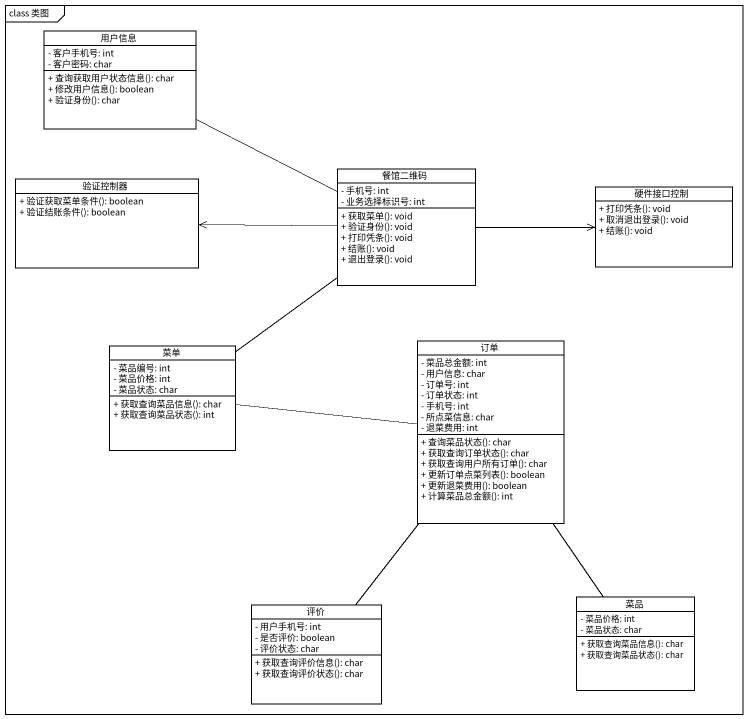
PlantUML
@startuml
mainframe class 类图
hide circle
hide empty members
skinparam classAttributeIconSize 0
class 用户信息 {
  - 客户手机号: int
  - 客户密码: char
  + 查询获取用户状态信息(): char
  + 修改用户信息(): boolean
  + 验证身份(): char
}
class 验证控制器 {
  + 验证获取菜单条件(): boolean
  + 验证结账条件(): boolean
}
class 餐馆二维码 {
  - 手机号: int
  - 业务选择标识号: int
  + 获取菜单(): void
  + 验证身份(): void
  + 打印凭条(): void
  + 结账(): void
  + 退出登录(): void
}
class 硬件接口控制 {
  + 打印凭条(): void
  + 取消退出登录(): void
  + 结账(): void
}
class 菜单 {
  - 菜品编号: int
  - 菜品价格: int
  - 菜品状态: char
  + 获取查询菜品信息(): char
  + 获取查询菜品状态(): int
}
class 订单 {
  - 菜品总金额: int
  - 用户信息: char
  - 订单号: int
  - 订单状态: int
  - 手机号: int
  - 所点菜信息: char
  - 退菜费用: int
  + 查询菜品状态(): char
  + 获取查询订单状态(): char
  + 获取查询用户所有订单(): char
  + 更新订单点菜列表(): boolean
  + 更新退菜费用(): boolean
  + 计算菜品总金额(): int
}
class 评价 {
  - 用户手机号: int
  - 是否评价: boolean
  - 评价状态: char
  + 获取查询评价信息(): char
  + 获取查询评价状态(): char
}
class 菜品 {
  - 菜品价格: int
  - 菜品状态: char
  + 获取查询菜品信息(): char
  + 获取查询菜品状态(): char
}
用户信息 -right- 餐馆二维码
餐馆二维码 -left-> 验证控制器
餐馆二维码 -right-> 硬件接口控制
餐馆二维码 -- 菜单
订单 -left- 菜单
评价 -up- 订单
菜品 -up- 订单
@enduml
